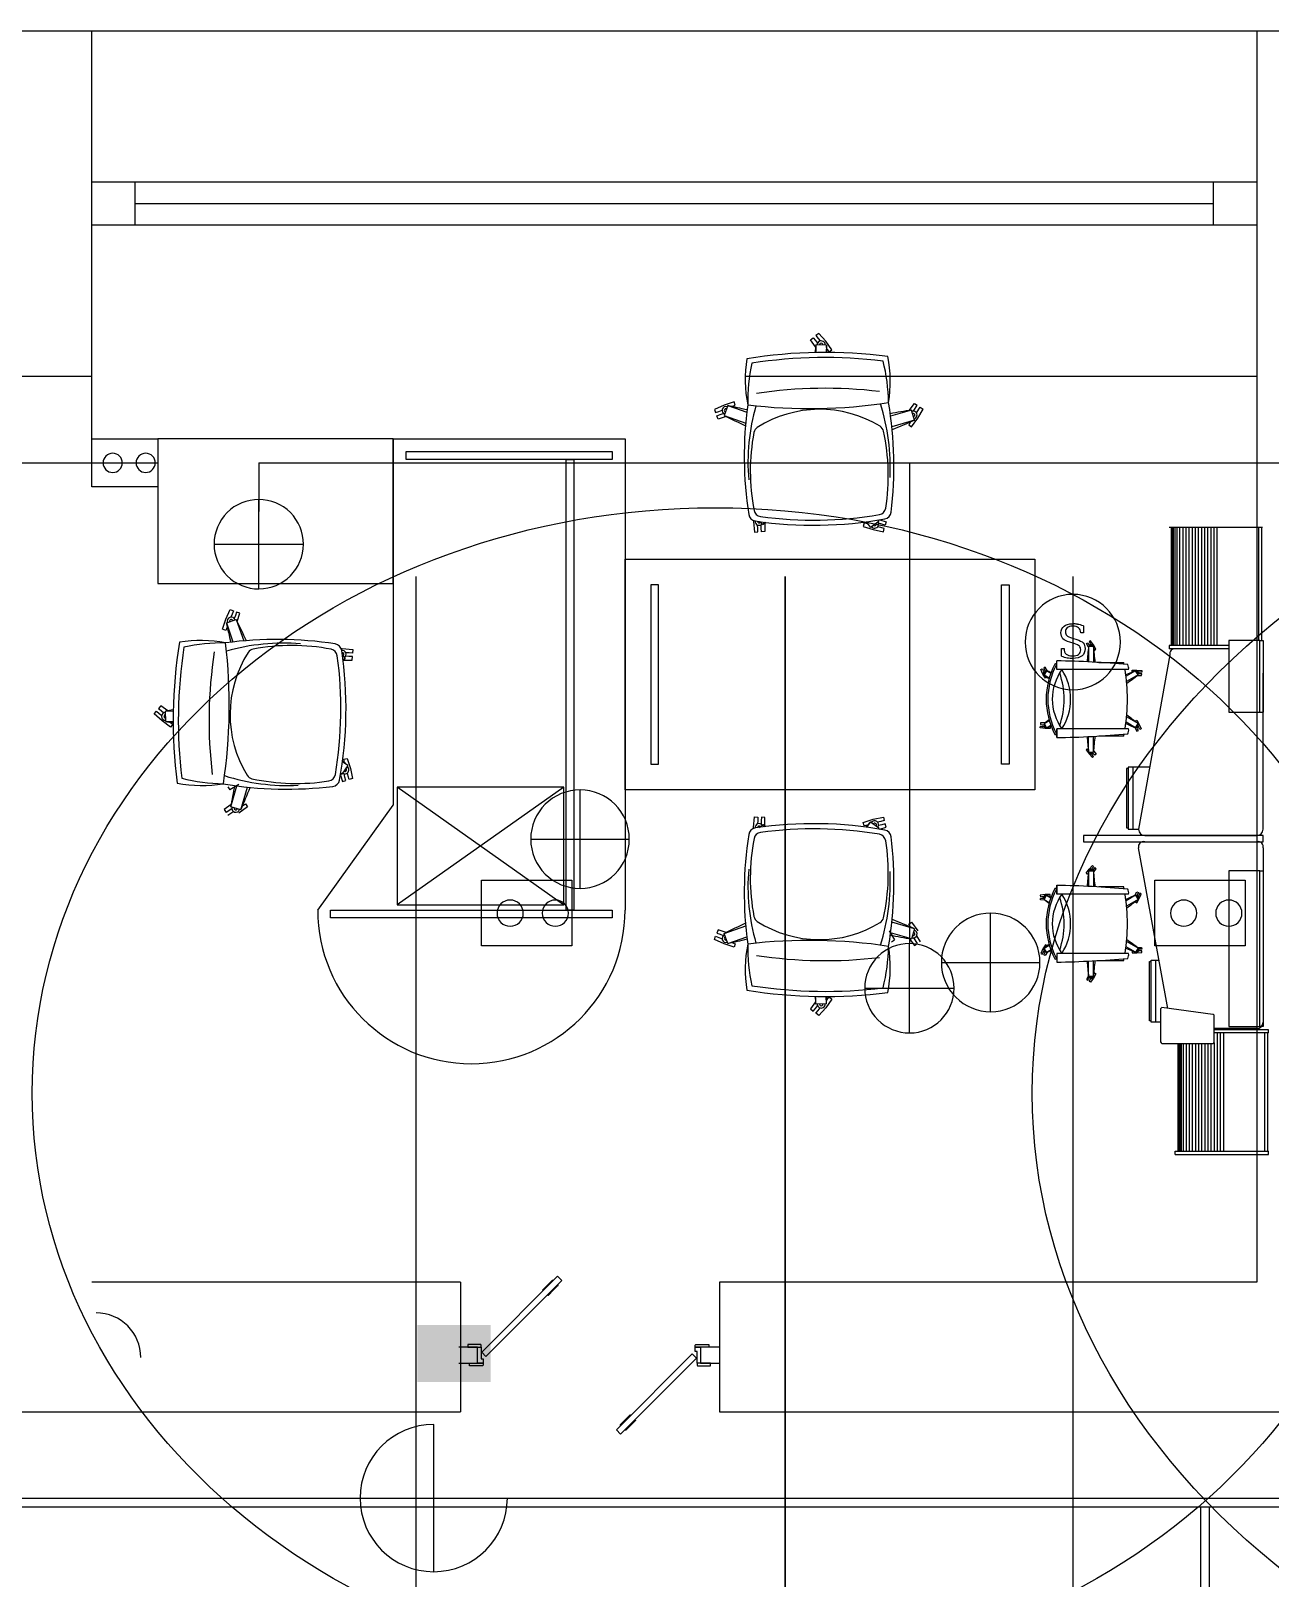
# Model space of a CAD drawing. Header units: millimetres. Extents: x 154 to 2591, y 114 to 4220.
# Drawn here: x 376.7 to 520.3, y 566.8 to 746.1 of the extents above; entities that cross this region are included whole.
import ezdxf

# ---------------------------------------------------------------- set-up
doc = ezdxf.new("R2010")
doc.units = ezdxf.units.MM
doc.header["$MEASUREMENT"] = 0
doc.layers.add('1', color=7, linetype='Continuous', true_color=0x555555)
doc.layers.add('network', color=7, linetype='Continuous', true_color=0x3a6fa0)
for name, color, linetype in [('electrical', 120, 'Continuous'), ('external wall', 1, 'Continuous'), ('glass', 3, 'Continuous'), ('pipe', 180, 'Continuous'), ('plumbing', 203, 'Continuous'), ('window', 4, 'Continuous')]:
    doc.layers.add(name, color=color, linetype=linetype)

# ---------------------------------------------------------------- blocks, each defined once
blk = doc.blocks.new('A$C34F54993')
at = {"color": 0}
for p, q in [((-573.3, 30.9), (26.7, 30.9)), ((-557.3, -729.1), (-557.3, 30.9)), ((-554.3, -729.1), (-554.3, 30.9)), ((-549.3, -729.1), (-549.3, 30.9)), ((-544.3, -729.1), (-544.3, 30.9)), ((-534.3, -729.1), (-534.3, 30.9)), ((-521.3, -729.1), (-521.3, 30.9)), ((-503.3, -729.1), (-503.3, 30.9)), ((-483.3, -729.1), (-483.3, 30.9)), ((-463.3, -729.1), (-463.3, 30.9)), ((-443.3, -729.1), (-443.3, 30.9)), ((-423.3, -729.1), (-423.3, 30.9)), ((-403.3, -729.1), (-403.3, 30.9)), ((-383.3, -729.1), (-383.3, 30.9)), ((-363.3, -729.1), (-363.3, 30.9)), ((-343.3, -729.1), (-343.3, 30.9)), ((-323.3, -729.1), (-323.3, 30.9)), ((-303.3, -729.1), (-303.3, 30.9)), ((-283.3, -729.1), (-283.3, 30.9)), ((-263.3, -729.1), (-263.3, 30.9)), ((1.7, 30.9), (1.7, -695.4)), ((21.7, 30.9), (21.7, -695.4)), ((10.9, -695.4), (-189.1, -695.4)), ((-189.1, -695.4), (-189.1, -1156.2)), ((10.9, -1156.2), (10.9, -695.4)), ((10.9, -695.4), (30.9, -695.4)), ((30.9, -695.4), (30.9, -1156.2)), ((-1104.3, -716.1), (-1095.4, -710.4)), ((-1090.6, -740.1), (-1104.3, -716.1)), ((-1095.4, -710.4), (-1089.8, -719.3)), ((-1089.8, -719.3), (-1084.3, -727.8)), ((-1058.3, -734.1), (-1089.8, -734.1)), ((-1089.8, -734.1), (-1089.8, -833.9)), ((-1077.8, -699.1), (-1086.6, -704.8)), ((-1086.6, -704.8), (-1080.9, -713.6)), ((-1080.9, -713.6), (-1075.5, -722.2)), ((-1059.5, -724.8), (-1077.8, -699.1)), ((-1043.8, -752.2), (-1059.5, -724.8)), ((-1058.3, -734.1), (-1058.3, -835.5)), ((-1056, -752.6), (-1052.6, -757.8)), ((-1052.6, -757.8), (-1043.8, -752.2)), ((-569, -789.1), (-769, -1909.1)), ((-189.1, -729.1), (-573.3, -729.1)), ((-573.3, -729.1), (-573.3, -749.1)), ((-189.1, -749.1), (-573.3, -749.1)), ((-189.1, -749.1), (-529, -749.1)), ((-1396.6, -883.2), (-1387.3, -878.4)), ((-1383.5, -911.9), (-1396.6, -883.2)), ((-1387.3, -878.4), (-1382.5, -887.7)), ((-1382.5, -887.7), (-1377.8, -896.7)), ((-1368.6, -868.7), (-1378, -873.5)), ((-1378, -873.5), (-1373.1, -882.9)), ((-1360.3, -890.3), (-1376, -917.6)), ((-1373.1, -882.9), (-1368.5, -891.9)), ((-1354.7, -892.6), (-1368.6, -868.7)), ((-1360.3, -890.3), (-1332.5, -906.3)), ((-1294.5, -883.4), (-1294.5, -827)), ((-833.1, -883.4), (-1294.5, -883.4)), ((-1023.3, -837.5), (-864, -837.5)), ((-787.8, -890.3), (-849.7, -926)), ((-811.2, -897.2), (-810.7, -886.8)), ((-810.7, -886.8), (-779.2, -886.6)), ((-772.1, -917.6), (-787.8, -890.3)), ((-779.2, -886.6), (-747.8, -889.6)), ((-747.8, -889.6), (-748.2, -900.1)), ((-1367.6, -939.1), (-1383.5, -911.9)), ((-1376, -917.6), (-1342.7, -936.8)), ((-1358.3, -934.3), (-1367.6, -939.1)), ((-1361.2, -928.8), (-1358.3, -934.3)), ((-772.1, -917.6), (-845.9, -960.2)), ((-805, -897.5), (-811.2, -897.2)), ((-776.9, -921.2), (-749.2, -921.1)), ((-759.2, -910.1), (-769.3, -909.7)), ((-758.7, -899.6), (-768.9, -899.2)), ((-748.7, -910.6), (-759.2, -910.1)), ((-748.2, -900.1), (-758.7, -899.6)), ((-749.2, -921.1), (-748.7, -910.6)), ((31, -1909.1), (31, -906.2)), ((-772.1, -1229.9), (-845.9, -1187.3)), ((-189.1, -1156.2), (31, -1156.2)), ((-1400.3, -1257.8), (-1399.8, -1247.3)), ((-1368.9, -1260.8), (-1400.3, -1257.8)), ((-1399.8, -1247.3), (-1389.4, -1247.8)), ((-1398.9, -1226.3), (-1399.4, -1236.8)), ((-1399.4, -1236.8), (-1388.9, -1237.3)), ((-1371.2, -1226.2), (-1398.9, -1226.3)), ((-1389.4, -1247.8), (-1379.2, -1248.3)), ((-1388.9, -1237.3), (-1378.8, -1237.8)), ((-1376, -1229.9), (-1342.7, -1210.7)), ((-1376, -1229.9), (-1360.3, -1257.2)), ((-1337.4, -1260.7), (-1368.9, -1260.8)), ((-1360.3, -1257.2), (-1332.5, -1241.2)), ((-1343.1, -1249.9), (-1336.9, -1250.2)), ((-1336.9, -1250.2), (-1337.4, -1260.7)), ((-1294.5, -1320.5), (-1294.5, -1264)), ((-833.1, -1264), (-1294.5, -1264)), ((-1294.5, -1264), (-1294.5, -1320.5)), ((-787.8, -1257.2), (-849.7, -1221.5)), ((-793.4, -1254.8), (-779.5, -1278.7)), ((-789.8, -1213.1), (-780.5, -1208.3)), ((-786.9, -1218.6), (-789.8, -1213.1)), ((-787.8, -1257.2), (-772.1, -1229.9)), ((-780.5, -1208.3), (-764.6, -1235.6)), ((-775, -1264.6), (-779.6, -1255.6)), ((-779.5, -1278.7), (-770.1, -1273.9)), ((-770.1, -1273.9), (-775, -1264.6)), ((-765.6, -1259.8), (-770.3, -1250.8)), ((-760.8, -1269.1), (-765.6, -1259.8)), ((-764.6, -1235.6), (-751.5, -1264.2)), ((-751.5, -1264.2), (-760.8, -1269.1)), ((-1089.8, -1413.3), (-1089.8, -1313.6)), ((-1058.3, -1413.3), (-1058.3, -1311.9)), ((-864, -1310), (-1023.3, -1310)), ((-1098.4, -1392.6), (-1106.4, -1399.4)), ((-1106.4, -1399.4), (-1087.3, -1424.5)), ((-1091.6, -1400.6), (-1098.4, -1392.6)), ((-1091.4, -1400.9), (-1091.6, -1400.6)), ((-1089.8, -1413.3), (-1058.3, -1413.3)), ((-1087.3, -1424.5), (-1065.8, -1447.6)), ((-1064.5, -1432.8), (-1071.1, -1425)), ((-1065.8, -1447.6), (-1057.8, -1440.8)), ((-1057.8, -1440.8), (-1064.5, -1432.8)), ((-1056.5, -1426), (-1063, -1418.2)), ((-1057.4, -1406.6), (-1041.7, -1427.3)), ((-1049.7, -1434), (-1056.5, -1426)), ((-1041.7, -1427.3), (-1049.7, -1434)), ((-835.7, -1519.1), (-845.7, -1519.1)), ((-845.7, -1519.1), (-845.7, -1899.1)), ((-835.7, -1509.1), (-835.7, -1519.1)), ((-697.6, -1509.1), (-835.7, -1509.1)), ((-835.7, -1509.1), (-835.7, -1909.1)), ((-805.7, -1509.1), (-805.7, -1909.1)), ((-1122.1, -1949.1), (-1123.5, -1969.1)), ((-1123.5, -1969.1), (-1123.5, -1989.1)), ((30.9, -1949.1), (-1122.1, -1949.1)), ((-845.7, -1899.1), (-835.7, -1899.1)), ((-835.7, -1909.1), (-769, -1909.1)), ((-805.7, -1909.1), (-805.7, -1909.1)), ((-729, -1949.1), (-9, -1949.1)), ((30.9, -1989.1), (30.9, -1949.1)), ((-1123.5, -1989.1), (30.9, -1989.1)), ((-580.7, -3059.9), (-769, -2029.1)), ((-729, -1989.1), (-9, -1989.1)), ((31, -2029.1), (31, -3149.1)), ((-1106.4, -2190.3), (-1087.3, -2165.3)), ((-1089.8, -2176.4), (-1089.8, -2276.2)), ((-1089.8, -2176.4), (-1058.3, -2176.4)), ((-1087.3, -2165.3), (-1065.8, -2142.2)), ((-1064.5, -2157), (-1071.1, -2164.7)), ((-1065.8, -2142.2), (-1057.8, -2148.9)), ((-1057.8, -2148.9), (-1064.5, -2157)), ((-1056.5, -2163.7), (-1063, -2171.5)), ((-1058.3, -2176.4), (-1058.3, -2277.8)), ((-1057.4, -2183.1), (-1041.7, -2162.5)), ((-1049.7, -2155.7), (-1056.5, -2163.7)), ((-1041.7, -2162.5), (-1049.7, -2155.7)), ((10.9, -2175.5), (-189.1, -2175.5)), ((-189.1, -2175.5), (-189.1, -3175.5)), ((10.9, -3175.5), (10.9, -2175.5)), ((10.9, -2175.5), (30.9, -2175.5)), ((30.9, -2175.5), (30.9, -3175.5)), ((-1294.5, -2269.2), (-1294.5, -2325.7)), ((-1294.5, -2325.7), (-1294.5, -2269.2)), ((-1098.4, -2197.1), (-1106.4, -2190.3)), ((-1091.6, -2189.1), (-1098.4, -2197.1)), ((-1091.4, -2188.8), (-1091.6, -2189.1)), ((-864, -2279.7), (-1023.3, -2279.7)), ((-1368.9, -2328.9), (-1400.3, -2331.9)), ((-1400.3, -2331.9), (-1399.8, -2342.4)), ((-1399.8, -2342.4), (-1389.4, -2341.9)), ((-1399.4, -2352.9), (-1388.9, -2352.4)), ((-1398.9, -2363.4), (-1399.4, -2352.9)), ((-1371.2, -2363.5), (-1398.9, -2363.4)), ((-1389.4, -2341.9), (-1379.2, -2341.5)), ((-1388.9, -2352.4), (-1378.8, -2351.9)), ((-1376, -2359.8), (-1360.3, -2332.6)), ((-1376, -2359.8), (-1342.7, -2379.1)), ((-1337.4, -2329), (-1368.9, -2328.9)), ((-1360.3, -2332.6), (-1332.5, -2348.6)), ((-1343.1, -2339.8), (-1336.9, -2339.5)), ((-1336.9, -2339.5), (-1337.4, -2329)), ((-833.1, -2325.7), (-1294.5, -2325.7)), ((-787.8, -2332.6), (-849.7, -2368.3)), ((-772.1, -2359.8), (-845.9, -2402.5)), ((-793.4, -2334.9), (-779.5, -2311)), ((-786.9, -2371.1), (-789.8, -2376.6)), ((-789.8, -2376.6), (-780.5, -2381.4)), ((-787.8, -2332.6), (-772.1, -2359.8)), ((-780.5, -2381.4), (-764.6, -2354.2)), ((-775, -2325.1), (-779.6, -2334.1)), ((-779.5, -2311), (-770.1, -2315.8)), ((-770.1, -2315.8), (-775, -2325.1)), ((-765.6, -2330), (-770.3, -2339)), ((-760.8, -2320.6), (-765.6, -2330)), ((-764.6, -2354.2), (-751.5, -2325.5)), ((-751.5, -2325.5), (-760.8, -2320.6)), ((-1383.5, -2677.8), (-1396.6, -2706.5)), ((-1367.6, -2650.6), (-1383.5, -2677.8)), ((-1376, -2672.2), (-1342.7, -2652.9)), ((-1360.3, -2699.4), (-1376, -2672.2)), ((-1358.3, -2655.4), (-1367.6, -2650.6)), ((-1361.2, -2660.9), (-1358.3, -2655.4)), ((-1360.3, -2699.4), (-1332.5, -2683.4)), ((-787.8, -2699.4), (-849.7, -2663.7)), ((-772.1, -2672.2), (-845.9, -2629.5)), ((-772.1, -2672.2), (-787.8, -2699.4)), ((-776.9, -2668.5), (-749.2, -2668.6)), ((-759.2, -2679.6), (-769.3, -2680)), ((-748.7, -2679.1), (-759.2, -2679.6)), ((-749.2, -2668.6), (-748.7, -2679.1)), ((-1396.6, -2706.5), (-1387.3, -2711.3)), ((-1387.3, -2711.3), (-1382.5, -2702)), ((-1382.5, -2702), (-1377.8, -2693)), ((-1378, -2716.2), (-1373.1, -2706.9)), ((-1368.6, -2721), (-1378, -2716.2)), ((-1373.1, -2706.9), (-1368.5, -2697.9)), ((-1354.7, -2697.1), (-1368.6, -2721)), ((-833.1, -2706.3), (-1294.5, -2706.3)), ((-1294.5, -2706.3), (-1294.5, -2762.7)), ((-1089.8, -2855.6), (-1089.8, -2755.8)), ((-1058.3, -2855.6), (-1058.3, -2754.2)), ((-1023.3, -2752.2), (-864, -2752.2)), ((-805, -2692.2), (-811.2, -2692.5)), ((-811.2, -2692.5), (-810.7, -2703)), ((-810.7, -2703), (-779.2, -2703.1)), ((-779.2, -2703.1), (-747.8, -2700.1)), ((-758.7, -2690.1), (-768.9, -2690.5)), ((-748.2, -2689.6), (-758.7, -2690.1)), ((-747.8, -2700.1), (-748.2, -2689.6)), ((-698.3, -3139.1), (-698.3, -2759.1)), ((-698.3, -2759.1), (-688.3, -2759.1)), ((-688.3, -3149.1), (-688.3, -2749.1)), ((-688.3, -2749.1), (-637.5, -2749.1)), ((-658.3, -3149.1), (-658.3, -2749.1)), ((-658.3, -2749.1), (-658.3, -2749.1)), ((-1090.6, -2849.6), (-1104.3, -2873.6)), ((-1104.3, -2873.6), (-1095.4, -2879.3)), ((-1095.4, -2879.3), (-1089.8, -2870.4)), ((-1058.3, -2855.6), (-1089.8, -2855.6)), ((-1089.8, -2870.4), (-1084.3, -2861.9)), ((-1086.6, -2884.9), (-1080.9, -2876.1)), ((-1080.9, -2876.1), (-1075.5, -2867.6)), ((-1059.5, -2864.9), (-1077.8, -2890.6)), ((-1043.8, -2837.5), (-1059.5, -2864.9)), ((-1056, -2837.1), (-1052.6, -2831.9)), ((-1052.6, -2831.9), (-1043.8, -2837.5)), ((-1077.8, -2890.6), (-1086.6, -2884.9)), ((-627.4, -3063.6), (-627.4, -3172.7)), ((-291.1, -3098.1), (-618.8, -3054.9)), ((-688.3, -3139.1), (-698.3, -3139.1)), ((-688.3, -3149.1), (-688.3, -3139.1)), ((-627.4, -3149.1), (-688.3, -3149.1)), ((-627.4, -3172.7), (-627.4, -3275.6)), ((-282.4, -3172.7), (-282.4, -3106.7)), ((-282.4, -3275.6), (-282.4, -3172.7)), ((-189.1, -3175.5), (10.9, -3175.5)), ((30.9, -3175.5), (10.9, -3175.5)), ((-9, -3189.1), (-282.4, -3189.1)), ((66.2, -3197.6), (-282.4, -3197.6)), ((66.2, -3217.6), (-282.4, -3217.6)), ((-263.8, -3217.6), (-263.8, -3977.6)), ((-243.8, -3217.6), (-243.8, -3977.6)), ((-223.8, -3217.6), (-223.8, -3977.6)), ((41.2, -3977.6), (41.2, -3217.6)), ((61.2, -3977.6), (61.2, -3217.6)), ((66.2, -3217.6), (66.2, -3197.6)), ((-618.8, -3284.3), (-291.1, -3284.3)), ((-517.8, -3284.3), (-517.8, -3977.6)), ((-514.8, -3284.3), (-514.8, -3977.6)), ((-509.8, -3284.3), (-509.8, -3977.6)), ((-504.8, -3284.3), (-504.8, -3977.6)), ((-494.8, -3284.3), (-494.8, -3977.6)), ((-481.8, -3284.3), (-481.8, -3977.6)), ((-463.8, -3284.3), (-463.8, -3977.6)), ((-443.8, -3284.3), (-443.8, -3977.6)), ((-423.8, -3284.3), (-423.8, -3977.6)), ((-403.8, -3284.3), (-403.8, -3977.6)), ((-383.8, -3284.3), (-383.8, -3977.6)), ((-363.8, -3284.3), (-363.8, -3977.6)), ((-343.8, -3284.3), (-343.8, -3977.6)), ((-323.8, -3284.3), (-323.8, -3977.6)), ((-303.8, -3284.3), (-303.8, -3977.6)), ((-283.8, -3280.3), (-283.8, -3977.6)), ((-533.8, -3977.6), (66.2, -3977.6)), ((-533.8, -3997.6), (-533.8, -3977.6)), ((-533.8, -3997.6), (66.2, -3997.6)), ((66.2, -3997.6), (66.2, -3977.6))]:
    blk.add_line(p, q, dxfattribs=at)
for centre, radius, start, end in [((775, -977.9), 1880.6, 172.55222, 175.59301), ((-1074, -734.1), 12.1, 0, 180), ((-1074, -734.1), 5.25, 0, 180), ((-2923.1, -977.9), 1880.6, 4.32505, 7.44778), ((-533.3, -784.8), 36, 83.13014, 186.86986), ((-1368.1, -903.9), 12.1, 60, 240), ((-881.1, -1073.7), 481.4, 152.06863, 207.93137), ((-2081.5, -2627.1), 1880.6, 66.48463, 67.44778), ((-881.1, -1073.7), 470.9, 152.2928, 207.7072), ((-999.6, -1073.7), 323.7, 143.99118, 216.00882), ((-1302.3, -851.5), 5.33, 322.92711, 141.31092), ((-1421.6, -7616.1), 6790.3, 85.07409, 88.92822), ((-1558.8, -1073.7), 353, 327.38219, 32.61781), ((-2038.5, -1073.7), 1197.9, 10.81732, 11.37406), ((-2038.5, -1073.7), 1197.9, 350.85977, 9.14023), ((-66.6, -2627.1), 1880.6, 112.55222, 114.64307), ((-877, -874), 44.9, 347.83827, 31.00443), ((-780, -903.9), 12.1, 300, 120), ((-232.5, 575.5), 1880.6, 232.55222, 233.76813), ((-1368.1, -903.9), 5.25, 60, 240), ((-1755.9, -1073.7), 508.8, 340.63888, 19.36112), ((-1915.6, 575.5), 1880.6, 304.70034, 307.44778), ((-780, -903.9), 5.25, 300, 120), ((-1915.6, -2722.9), 1880.6, 52.55222, 55.29966), ((-1368.1, -1243.5), 12.1, 120, 300), ((-232.5, -2722.9), 1880.6, 126.23187, 127.44778), ((-1368.1, -1243.5), 5.25, 120, 300), ((-2081.5, 479.7), 1880.6, 292.55222, 293.51537), ((-66.6, 479.7), 1880.6, 245.35693, 247.44778), ((-877, -1273.5), 44.9, 328.99557, 12.16173), ((-780, -1243.5), 12.1, 240, 60), ((-780, -1243.5), 5.25, 240, 60), ((-1302.3, -1295.9), 5.33, 218.68908, 37.07289), ((-1421.6, 5468.6), 6790.3, 271.07178, 274.92591), ((775, -1169.5), 1880.6, 184.40699, 187.44778), ((-2923.1, -1169.5), 1880.6, 352.55222, 355.67495), ((-2038.5, -1073.7), 1197.9, 348.62594, 349.18268), ((-1074, -1413.3), 12.1, 180, 0), ((-1074, -1413.3), 5.25, 180, 0), ((-729, -1909.1), 40, 180, 270), ((-9, -1909.1), 40, 270, 0), ((-737.9, -2020.2), 32.3, 73.97869, 196.02131), ((-0.9, -2021), 32.9, 345.76269, 104.23731), ((775, -2420.2), 1880.6, 172.55222, 175.59301), ((-1074, -2176.4), 12.1, 0, 180), ((-1074, -2176.4), 5.25, 0, 180), ((-2923.1, -2420.2), 1880.6, 4.32505, 7.44778), ((-1421.6, -9058.4), 6790.3, 85.07409, 88.92822), ((-2038.5, -2516), 1197.9, 10.81732, 11.37406), ((-1368.1, -2346.2), 12.1, 60, 240), ((-232.5, -866.8), 1880.6, 232.55222, 233.76813), ((-1368.1, -2346.2), 5.25, 60, 240), ((-881.1, -2516), 481.4, 152.06863, 207.93137), ((-2081.5, -4069.4), 1880.6, 66.48463, 67.44778), ((-881.1, -2516), 470.9, 152.2928, 207.7072), ((-999.6, -2516), 323.7, 143.99118, 216.00882), ((-1302.3, -2293.8), 5.33, 322.92711, 141.31092), ((-1755.9, -2516), 508.8, 340.63888, 19.36112), ((-1558.8, -2516), 353, 327.38219, 32.61781), ((-2038.5, -2516), 1197.9, 350.85977, 9.14023), ((-66.6, -4069.4), 1880.6, 112.55222, 114.64307), ((-1915.6, -866.8), 1880.6, 304.70034, 307.44778), ((-877, -2316.2), 44.9, 347.83827, 31.00443), ((-780, -2346.2), 12.1, 300, 120), ((-780, -2346.2), 5.25, 300, 120), ((-1368.1, -2685.8), 12.1, 120, 300), ((-232.5, -4165.2), 1880.6, 126.23187, 127.44778), ((-1368.1, -2685.8), 5.25, 120, 300), ((-66.6, -962.6), 1880.6, 245.35693, 247.44778), ((-1915.6, -4165.2), 1880.6, 52.55222, 55.29966), ((-780, -2685.8), 12.1, 240, 60), ((-780, -2685.8), 5.25, 240, 60), ((-2081.5, -962.6), 1880.6, 292.55222, 293.51537), ((-1302.3, -2738.2), 5.33, 218.68908, 37.07289), ((-1421.6, 4026.4), 6790.3, 271.07178, 274.92591), ((775, -2611.8), 1880.6, 184.40699, 187.44778), ((-2923.1, -2611.8), 1880.6, 352.55222, 355.67495), ((-2038.5, -2516), 1197.9, 348.62594, 349.18268), ((-877, -2715.7), 44.9, 328.99557, 12.16173), ((-1074, -2855.6), 12.1, 180, 0), ((-1074, -2855.6), 5.25, 180, 0), ((-618.8, -3063.6), 8.62, 90, 180), ((-291, -3106.7), 8.61, 359.93648, 90.06352), ((-9, -3149.1), 40, 270, 0), ((-618.8, -3275.6), 8.62, 180, 270), ((-291.1, -3275.6), 8.62, 270, 0)]:
    blk.add_arc(centre, radius, start, end, dxfattribs=at)
blk = doc.blocks.new('A$C2E2E6BE7')
at = {"color": 0}
for p, q in [((2555.6, 376.8), (2566.3, 385.3)), ((2575.4, 349.4), (2555.6, 376.8)), ((2566.3, 385.3), (2574.8, 374.7)), ((2574.8, 374.7), (2583.1, 364.4)), ((2587.6, 402.4), (2576.9, 393.9)), ((2576.9, 393.9), (2585.5, 383.2)), ((2585.5, 383.2), (2593.7, 372.9)), ((2614.8, 371.7), (2587.6, 402.4)), ((2638.8, 338.5), (2614.8, 371.7)), ((2576.8, 358.1), (2576, 327.8)), ((2617.7, 357.1), (2576.8, 358.1)), ((2617.7, 357.1), (2617, 328.1)), ((2619.4, 340.9), (2619.6, 340.6)), ((2619.6, 340.6), (2628.2, 330)), ((2628.2, 330), (2638.8, 338.5)), ((2217.9, 122.3), (2180.3, 105.9)), ((2256.9, 134.9), (2217.9, 122.3)), ((2249, 117.3), (2261.7, 122.2)), ((2261.7, 122.2), (2256.9, 134.9)), ((2941.2, 101.9), (2961.1, 129.1)), ((2957.8, 99.2), (2972.5, 121.7)), ((2180.3, 105.9), (2185.2, 93.2)), ((2185.2, 93.2), (2197.9, 98)), ((2190, 80.4), (2202.7, 85.2)), ((2194.8, 67.6), (2190, 80.4)), ((2226.9, 78), (2194.8, 67.6)), ((2197.9, 98), (2210.2, 102.7)), ((2202.7, 85.2), (2215.1, 89.9)), ((2232.7, 120.6), (2219.1, 82)), ((2219.1, 82), (2302.5, 52.6)), ((2232.7, 120.6), (2306.8, 94.5)), ((2248.6, 117.2), (2249, 117.3)), ((2949.9, 103.3), (2868.5, 79)), ((2961.6, 64.1), (2873.4, 37.7)), ((2961.6, 64.1), (2949.9, 103.3)), ((2950.4, 38.2), (2974.6, 71.3)), ((2969.2, 91.7), (2983.9, 114.2)), ((2974.6, 71.3), (2995.4, 106.7)), ((2983.9, 114.2), (2995.4, 106.7)), ((2946.5, 57.1), (2939, 45.7)), ((2939, 45.7), (2950.4, 38.2)), ((2946.7, 57.5), (2946.5, 57.1)), ((2332.4, -327.9), (2332.4, -332.2)), ((2332.4, -327.9), (2332.4, -332.2)), ((2332.4, -332.2), (2336.4, -373)), ((2332.4, -332.2), (2336.4, -373)), ((2349.4, -358.7), (2348.8, -345.5)), ((2349.4, -358.7), (2348.8, -345.5)), ((2350, -372.3), (2349.4, -358.7)), ((2350, -372.3), (2349.4, -358.7)), ((2356.4, -332.2), (2371.2, -343.5)), ((2356.4, -332.2), (2371.2, -343.5)), ((2363, -358), (2362.4, -344.9)), ((2363, -358), (2362.4, -344.9)), ((2363.7, -371.7), (2363, -358)), ((2363.7, -371.7), (2363, -358)), ((2371.2, -343.5), (2377.7, -335)), ((2371.2, -343.5), (2377.7, -335)), ((2377.4, -337.3), (2377.3, -371)), ((2377.4, -337.3), (2377.3, -371)), ((2764.7, -337.8), (2761.1, -351)), ((2761.1, -351), (2800.1, -363.7)), ((2777.9, -341.4), (2764.7, -337.8)), ((2789.2, -353.6), (2774.8, -332.9)), ((2778.3, -341.5), (2777.9, -341.4)), ((2789.2, -353.6), (2822.9, -330.4)), ((2830.6, -355.8), (2817.8, -352.3)), ((2822.9, -330.4), (2820, -326.2)), ((2834.2, -342.6), (2821.4, -339.1)), ((2826.6, -325.1), (2850.9, -333)), ((2843.7, -359.4), (2830.6, -355.8)), ((2847.3, -346.2), (2834.2, -342.6)), ((2840.1, -372.5), (2843.7, -359.4)), ((2850.9, -333), (2847.3, -346.2)), ((2336.4, -373), (2350, -372.3)), ((2336.4, -373), (2350, -372.3)), ((2377.3, -371), (2363.7, -371.7)), ((2377.3, -371), (2363.7, -371.7)), ((2800.1, -363.7), (2840.1, -372.5)), ((260.3, -752.6), (272.9, -713.6)), ((272.9, -713.6), (289.3, -676)), ((274.7, -728.3), (313.3, -714.8)), ((289.3, -676), (302.1, -680.8)), ((297.3, -693.6), (292.6, -705.9)), ((302.1, -680.8), (297.3, -693.6)), ((310, -698.4), (305.4, -710.8)), ((314.8, -685.7), (310, -698.4)), ((313.3, -714.8), (342.6, -798.2)), ((327.6, -690.5), (314.8, -685.7)), ((317.2, -722.6), (327.6, -690.5)), ((273.1, -757.4), (260.3, -752.6)), ((277.9, -744.7), (273.1, -757.4)), ((274.7, -728.3), (300.7, -802.5)), ((278.1, -744.3), (277.9, -744.7)), ((723.1, -828.1), (727.4, -828.1)), ((723.1, -828.1), (727.4, -828.1)), ((727.4, -828.1), (768.2, -832.1)), ((727.4, -828.1), (768.2, -832.1)), ((754, -845.1), (740.8, -844.5)), ((754, -845.1), (740.8, -844.5)), ((767.6, -845.7), (754, -845.1)), ((767.6, -845.7), (754, -845.1)), ((768.2, -832.1), (767.6, -845.7)), ((768.2, -832.1), (767.6, -845.7)), ((727.5, -852.1), (738.8, -866.9)), ((727.5, -852.1), (738.8, -866.9)), ((738.8, -866.9), (730.3, -873.4)), ((738.8, -866.9), (730.3, -873.4)), ((732.5, -873.1), (766.3, -873)), ((732.5, -873.1), (766.3, -873)), ((753.3, -858.7), (740.1, -858.1)), ((753.3, -858.7), (740.1, -858.1)), ((766.9, -859.4), (753.3, -858.7)), ((766.9, -859.4), (753.3, -858.7)), ((766.3, -873), (766.9, -859.4)), ((766.3, -873), (766.9, -859.4)), ((-7.1, -1083.3), (1.4, -1072.6)), ((23.5, -1110.5), (-7.1, -1083.3)), ((1.4, -1072.6), (12.1, -1081.1)), ((18.5, -1051.3), (9.9, -1062)), ((9.9, -1062), (20.6, -1070.5)), ((12.1, -1081.1), (22.3, -1089.4)), ((45.8, -1071.1), (18.5, -1051.3)), ((20.6, -1070.5), (30.9, -1078.7)), ((37.1, -1072.4), (67.5, -1071.7)), ((38.1, -1113.4), (37.1, -1072.4)), ((56.8, -1134.5), (23.5, -1110.5)), ((38.1, -1113.4), (67.1, -1112.7)), ((54.3, -1115), (54.7, -1115.3)), ((54.7, -1115.3), (65.3, -1123.9)), ((65.3, -1123.9), (56.8, -1134.5)), ((733.1, -1260.4), (746.2, -1256.8)), ((736.6, -1273.6), (733.1, -1260.4)), ((746.2, -1256.8), (759, -1295.8)), ((720.3, -1322.3), (728.3, -1346.6)), ((725.6, -1318.6), (721.4, -1315.7)), ((748.9, -1284.9), (725.6, -1318.6)), ((748.9, -1284.9), (728.1, -1270.5)), ((737.9, -1329.8), (734.4, -1317.1)), ((736.8, -1274), (736.6, -1273.6)), ((751, -1326.2), (747.6, -1313.5)), ((754.6, -1339.4), (751, -1326.2)), ((759, -1295.8), (767.8, -1335.8)), ((281.1, -1368.1), (288.6, -1379.5)), ((323.9, -1358.7), (288.6, -1379.5)), ((292, -1445.6), (316.3, -1364.2)), ((331.2, -1457.3), (357.5, -1369.1)), ((728.3, -1346.6), (741.5, -1343)), ((741.5, -1343), (737.9, -1329.8)), ((767.8, -1335.8), (754.6, -1339.4)), ((293.4, -1436.9), (266.1, -1456.8)), ((331.2, -1457.3), (292, -1445.6)), ((357.1, -1446.1), (323.9, -1470.3)), ((337.8, -1442.4), (338.2, -1442.2)), ((338.2, -1442.2), (349.6, -1434.7)), ((349.6, -1434.7), (357.1, -1446.1)), ((296, -1453.5), (273.6, -1468.2)), ((303.5, -1464.9), (281.1, -1479.6)), ((2332.4, -1526.4), (2336.4, -1485.6)), ((2332.4, -1526.4), (2336.4, -1485.6)), ((2336.4, -1485.6), (2350, -1486.2)), ((2336.4, -1485.6), (2350, -1486.2)), ((2349.4, -1499.9), (2348.8, -1513)), ((2349.4, -1499.9), (2348.8, -1513)), ((2350, -1486.2), (2349.4, -1499.9)), ((2350, -1486.2), (2349.4, -1499.9)), ((2363, -1500.5), (2362.4, -1513.7)), ((2363, -1500.5), (2362.4, -1513.7)), ((2363.7, -1486.9), (2363, -1500.5)), ((2363.7, -1486.9), (2363, -1500.5)), ((2377.3, -1487.5), (2363.7, -1486.9)), ((2377.3, -1487.5), (2363.7, -1486.9)), ((2377.4, -1521.3), (2377.3, -1487.5)), ((2377.4, -1521.3), (2377.3, -1487.5)), ((2761.1, -1507.6), (2800.1, -1494.9)), ((2764.7, -1520.8), (2761.1, -1507.6)), ((2789.2, -1504.9), (2774.8, -1525.7)), ((2789.2, -1504.9), (2822.9, -1528.2)), ((2800.1, -1494.9), (2840.1, -1486)), ((2830.6, -1502.8), (2817.8, -1506.3)), ((2843.7, -1499.2), (2830.6, -1502.8)), ((2840.1, -1486), (2843.7, -1499.2)), ((2332.4, -1530.7), (2332.4, -1526.4)), ((2332.4, -1530.7), (2332.4, -1526.4)), ((2356.4, -1526.3), (2371.2, -1515)), ((2356.4, -1526.3), (2371.2, -1515)), ((2371.2, -1515), (2377.7, -1523.6)), ((2371.2, -1515), (2377.7, -1523.6)), ((2777.9, -1517.2), (2764.7, -1520.8)), ((2778.3, -1517.1), (2777.9, -1517.2)), ((2822.9, -1528.2), (2820, -1532.4)), ((2834.2, -1516), (2821.4, -1519.4)), ((2826.6, -1533.5), (2850.9, -1525.5)), ((2847.3, -1512.4), (2834.2, -1516)), ((2850.9, -1525.5), (2847.3, -1512.4)), ((2194.8, -1926.2), (2190, -1939)), ((2226.9, -1936.6), (2194.8, -1926.2)), ((2219.1, -1940.5), (2302.5, -1911.2)), ((2863.1, -1929.9), (2883.8, -1965.2)), ((2961.6, -1922.6), (2873.4, -1896.3)), ((2939, -1904.3), (2950.4, -1896.8)), ((2946.5, -1915.7), (2939, -1904.3)), ((2946.7, -1916), (2946.5, -1915.7)), ((2961.6, -1922.6), (2949.9, -1961.9)), ((2950.4, -1896.8), (2974.6, -1929.9)), ((2180.3, -1964.5), (2185.2, -1951.7)), ((2217.9, -1980.9), (2180.3, -1964.5)), ((2185.2, -1951.7), (2197.9, -1956.6)), ((2190, -1939), (2202.7, -1943.8)), ((2197.9, -1956.6), (2210.2, -1961.2)), ((2202.7, -1943.8), (2215.1, -1948.5)), ((2256.9, -1993.5), (2217.9, -1980.9)), ((2232.7, -1979.2), (2219.1, -1940.5)), ((2232.7, -1979.2), (2306.8, -1953.1)), ((2248.6, -1975.8), (2249, -1975.9)), ((2249, -1975.9), (2261.7, -1980.7)), ((2261.7, -1980.7), (2256.9, -1993.5)), ((2949.9, -1961.9), (2868.5, -1937.6)), ((2872.4, -1972.7), (2883.8, -1965.2)), ((2941.2, -1960.4), (2961.1, -1987.7)), ((2957.8, -1957.8), (2972.5, -1980.2)), ((2969.2, -1950.3), (2983.9, -1972.7)), ((2575.4, -2208), (2555.6, -2235.3)), ((2566.3, -2243.9), (2574.8, -2233.2)), ((2574.8, -2233.2), (2583.1, -2222.9)), ((2576.8, -2216.7), (2576, -2186.4)), ((2617.7, -2215.7), (2576.8, -2216.7)), ((2585.5, -2241.8), (2593.7, -2231.5)), ((2614.8, -2230.3), (2587.6, -2261)), ((2638.8, -2197.1), (2614.8, -2230.3)), ((2617.7, -2215.7), (2617, -2186.7)), ((2619.4, -2199.5), (2619.6, -2199.2)), ((2619.6, -2199.2), (2628.2, -2188.5)), ((2628.2, -2188.5), (2638.8, -2197.1)), ((2555.6, -2235.3), (2566.3, -2243.9)), ((2576.9, -2252.4), (2585.5, -2241.8)), ((2587.6, -2261), (2576.9, -2252.4))]:
    blk.add_line(p, q, dxfattribs=at)
at = {"color": 0, "ltscale": 0.7}
for p, q in [((2961.1, 129.1), (2972.5, 121.7)), ((6.6, -9.3), (6.6, -574.3)), ((926.6, -9.3), (6.6, -9.3)), ((926.6, -9.3), (1831.6, -9.3)), ((926.6, -9.3), (926.6, -1439.4)), ((926.6, -574.3), (926.6, -9.3)), ((1831.6, -9.3), (1831.6, -1849.3)), ((1831.6, -1379.3), (1831.6, -479.3)), ((1831.6, -479.3), (3431.6, -479.3)), ((3431.6, -479.3), (3431.6, -1379.3)), ((6.6, -574.3), (926.6, -574.3)), ((3431.6, -1379.3), (1831.6, -1379.3)), ((631.6, -1849.3), (926.6, -1439.4)), ((266.1, -1456.8), (273.6, -1468.2)), ((2961.1, -1987.7), (2972.5, -1980.2))]:
    blk.add_line(p, q, dxfattribs=at)
at = {"color": 0, "ltscale": 0.4}
for p, q in [((976.6, -59.3), (1781.6, -59.3)), ((976.6, -89.3), (976.6, -59.3)), ((976.6, -59.3), (976.6, -59.3)), ((1781.6, -59.3), (1781.6, -89.3)), ((1781.6, -89.3), (976.6, -89.3)), ((1601.6, -1849.3), (1601.6, -89.3)), ((1601.6, -89.3), (1631.6, -89.3)), ((1631.6, -89.3), (1631.6, -1849.3)), ((1931.6, -579.3), (1931.6, -1279.3)), ((1961.6, -579.3), (1931.6, -579.3)), ((1961.6, -1279.3), (1961.6, -579.3)), ((3301.6, -1279.3), (3301.6, -579.3)), ((3301.6, -579.3), (3331.6, -579.3)), ((3331.6, -579.3), (3331.6, -1279.3)), ((1931.6, -1279.3), (1961.6, -1279.3)), ((3331.6, -1279.3), (3301.6, -1279.3)), ((1591.8, -1369.3), (941.8, -1369.3)), ((941.8, -1369.3), (941.8, -1829.3)), ((1591.8, -1369.3), (941.8, -1829.3)), ((1591.6, -1829.3), (941.8, -1369.3)), ((1591.8, -1829.3), (1591.8, -1369.3)), ((681.6, -1879.3), (681.6, -1849.3)), ((681.6, -1849.3), (1781.6, -1849.3)), ((941.8, -1829.3), (1591.8, -1829.3)), ((1631.6, -1849.3), (1601.6, -1849.3)), ((1781.6, -1849.3), (1781.6, -1879.3)), ((1781.6, -1879.3), (681.6, -1879.3))]:
    blk.add_line(p, q, dxfattribs=at)
at = {"color": 0}
for centre, radius, start, end in [((2597.2, 357.6), 15.7, 358.61726, 178.61726), ((2597.2, 357.6), 6.83, 358.61726, 178.61726), ((4992.6, -17.2), 2444.8, 171.16948, 171.8902), ((186.5, 98.8), 2444.8, 5.38176, 6.06503), ((2225.9, 101.3), 15.7, 70.61726, 250.61726), ((2225.9, 101.3), 6.83, 70.61726, 250.61726), ((3322.6, 2263.6), 2444.8, 243.16948, 245.31842), ((1727.1, -2271.4), 2444.8, 76.25634, 78.06503), ((3339.5, -2310.3), 2444.8, 99.16948, 101.13854), ((1964.7, 2296.4), 2444.8, 291.84641, 294.06503), ((2955.8, 83.7), 15.7, 286.61726, 106.61726), ((2955.8, 83.7), 6.83, 286.61726, 106.61726), ((2354.9, -331.1), 15.7, 175.20848, 322.61726), ((2354.9, -331.1), 15.7, 175.20848, 322.61726), ((2354.9, -331.1), 6.83, 179.75701, 322.61726), ((2354.9, -331.1), 6.83, 179.75701, 322.61726), ((637.3, 1380.1), 2444.8, 315.16948, 315.44376), ((637.3, 1380.1), 2444.8, 315.16948, 315.44376), ((4604.2, 1284.4), 2444.8, 221.42898, 222.06503), ((2806, -342), 15.7, 214.61726, 34.61726), ((2806, -342), 6.83, 214.61726, 34.61726), ((647.8, -1446.7), 2444.8, 27.16948, 27.28307), ((294, -721.6), 15.7, 19.38274, 199.38274), ((294, -721.6), 6.83, 19.38274, 199.38274), ((-1868.4, -1818.2), 2444.8, 24.68158, 26.83052), ((2666.6, -222.7), 2444.8, 191.93497, 193.74366), ((726.4, -850.6), 15.7, 307.38274, 94.79152), ((726.4, -850.6), 15.7, 307.38274, 94.79152), ((726.4, -850.6), 6.83, 307.38274, 90.24299), ((726.4, -850.6), 6.83, 307.38274, 90.24299), ((-984.8, 867), 2444.8, 314.55624, 314.83052), ((-984.8, 867), 2444.8, 314.55624, 314.83052), ((37.6, -1092.9), 15.7, 91.38274, 271.38274), ((37.6, -1092.9), 6.83, 91.38274, 271.38274), ((412.4, -3488.3), 2444.8, 98.1098, 98.83052), ((296.4, 1317.8), 2444.8, 263.93497, 264.61824), ((-889.1, -3099.9), 2444.8, 47.93497, 48.57102), ((1842, 856.5), 2444.8, 242.71693, 242.83052), ((737.3, -1301.7), 15.7, 235.38274, 55.38274), ((737.3, -1301.7), 6.83, 235.38274, 55.38274), ((2705.6, -1835.2), 2444.8, 168.86146, 170.83052), ((-1901.1, -460.4), 2444.8, 335.93497, 338.15359), ((311.6, -1451.5), 15.7, 163.38274, 343.38274), ((311.6, -1451.5), 6.83, 163.38274, 343.38274), ((4604.2, -3142.9), 2444.8, 137.93497, 138.57102), ((2806, -1516.6), 15.7, 325.38274, 145.38274), ((2806, -1516.6), 6.83, 325.38274, 145.38274), ((2354.9, -1527.5), 15.7, 37.38274, 184.79152), ((2354.9, -1527.5), 15.7, 37.38274, 184.79152), ((2354.9, -1527.5), 6.83, 37.38274, 180.24299), ((2354.9, -1527.5), 6.83, 37.38274, 180.24299), ((637.3, -3238.7), 2444.8, 44.55624, 44.83052), ((637.3, -3238.7), 2444.8, 44.55624, 44.83052), ((647.8, -411.8), 2444.8, 332.71693, 332.83052), ((3322.6, -4122.2), 2444.8, 114.68158, 116.83052), ((1964.7, -4155), 2444.8, 65.93497, 68.15359), ((2955.8, -1942.2), 15.7, 253.38274, 73.38274), ((2225.9, -1959.9), 15.7, 109.38274, 289.38274), ((2225.9, -1959.9), 6.83, 109.38274, 289.38274), ((1727.1, 412.8), 2444.8, 281.93497, 283.74366), ((3339.5, 451.7), 2444.8, 258.86146, 260.83052), ((2955.8, -1942.2), 6.83, 253.38274, 73.38274), ((4992.6, -1841.4), 2444.8, 188.1098, 188.83052), ((2597.2, -2216.2), 15.7, 181.38274, 1.38274), ((2597.2, -2216.2), 6.83, 181.38274, 1.38274), ((186.5, -1957.4), 2444.8, 353.93497, 354.61824)]:
    blk.add_arc(centre, radius, start, end, dxfattribs=at)
at = {"color": 0, "ltscale": 0.7}
for centre, radius, start, end in [((2805.2, 221.5), 504.3, 170.64311, 191.20465), ((2612.9, -1572.5), 1900.6, 82.60459, 99.24316), ((2612.9, -1572.5), 1880.6, 83.09274, 98.75502), ((2362.9, 214.3), 504.3, 350.64311, 11.20465), ((3023.3, 135), 712.9, 167.75172, 180.92388), ((2147.6, 120.9), 712.9, 0.92388, 14.09604), ((2612.9, -1572.5), 1760.6, 83.09274, 98.75502), ((3781.6, -77.8), 1484.8, 172.20794, 188.79092), ((2552.9, 2146.7), 2037.7, 263.16768, 278.68007), ((2056.5, -119.3), 810.7, 357.14336, 17.74582), ((1396.6, -116.3), 1484.8, 353.05684, 9.63982), ((3122.1, -102.2), 810.7, 164.10194, 184.7044), ((2590.9, -347), 453, 58.58467, 122.43987), ((3129.9, -135.2), 809.5, 169.26394, 190.91906), ((2364, 10), 30, 122.43987, 169.26394), ((2811.3, 14), 30, 12.34272, 58.58467), ((2049.8, -152.6), 809.5, 350.9287, 12.34272), ((2364.5, -282.9), 30, 190.91906, 262.24787), ((2819.6, -275.5), 30, 279.59989, 350.9287), ((2840.7, -292.1), 30, 280.27643, 353.05684), ((2343.9, -300.1), 30, 188.79092, 261.57133), ((2568, 1212.2), 1558.9, 261.57133, 280.27643), ((2568, 1212.2), 1538.9, 262.24787, 279.59989), ((1967.7, -1108.6), 1900.6, 170.75684, 187.39541), ((1967.7, -1108.6), 1880.6, 171.24498, 186.90726), ((173.8, -1300.9), 504.3, 78.79535, 99.35689), ((260.3, -1519), 712.9, 89.07612, 102.24828), ((1967.7, -1108.6), 1760.6, 171.24498, 186.90726), ((-1751.4, -1048.6), 2037.7, 351.31993, 6.83232), ((473.1, -2277.3), 1484.8, 81.20908, 97.79206), ((497.4, -1617.8), 810.7, 85.2956, 105.89806), ((742.2, -1086.6), 453, 147.56013, 211.41533), ((385.3, -859.7), 30, 100.73606, 147.56013), ((530.5, -1625.6), 809.5, 79.08094, 100.73606), ((678.1, -860.1), 30, 7.75213, 79.08094), ((695.4, -839.6), 30, 8.42867, 81.20908), ((-816.9, -1063.7), 1558.9, 349.72357, 8.42867), ((-816.9, -1063.7), 1538.9, 350.40011, 7.75213), ((514.6, -552.2), 810.7, 252.25418, 272.85664), ((381.3, -1307), 30, 211.41533, 257.65728), ((670.8, -1315.3), 30, 279.0713, 350.40011), ((180.9, -858.6), 504.3, 258.79535, 279.35689), ((274.4, -643.3), 712.9, 255.90396, 269.07612), ((511.5, 107.7), 1484.8, 260.36018, 276.94316), ((547.9, -545.5), 809.5, 257.65728, 279.0713), ((687.4, -1336.4), 30, 276.94316, 349.72357), ((3781.6, -1780.8), 1484.8, 171.20908, 187.79206), ((2343.9, -1558.4), 30, 98.42867, 171.20908), ((3129.9, -1723.4), 809.5, 169.08094, 190.73606), ((2364.5, -1575.7), 30, 97.75213, 169.08094), ((2568, -3070.8), 1558.9, 79.72357, 98.42867), ((2568, -3070.8), 1538.9, 80.40011, 97.75213), ((2819.6, -1583), 30, 9.0713, 80.40011), ((2840.7, -1566.4), 30, 6.94316, 79.72357), ((1396.6, -1742.3), 1484.8, 350.36018, 6.94316), ((2049.8, -1705.9), 809.5, 347.65728, 9.0713), ((3122.1, -1756.4), 810.7, 175.2956, 195.89806), ((2056.5, -1739.2), 810.7, 342.25418, 2.85664), ((1231.6, -1849.3), 600, 180, 0), ((2364, -1868.6), 30, 190.73606, 237.56013), ((2590.9, -1511.6), 453, 237.56013, 301.41533), ((2811.3, -1872.6), 30, 301.41533, 347.65728), ((2805.2, -2080), 504.3, 168.79535, 189.35689), ((3023.3, -1993.6), 712.9, 179.07612, 192.24828), ((2552.9, -4005.3), 2037.7, 81.31993, 96.83232), ((2147.6, -1979.4), 712.9, 345.90396, 359.07612), ((2362.9, -2072.9), 504.3, 348.79535, 9.35689), ((2612.9, -286.1), 1760.6, 261.24498, 276.90726), ((2612.9, -286.1), 1900.6, 260.75684, 277.39541), ((2612.9, -286.1), 1880.6, 261.24498, 276.90726)]:
    blk.add_arc(centre, radius, start, end, dxfattribs=at)

msp = doc.modelspace()

# ---------------------------------------------------------------- linework, layer by layer
at = {"color": 0}
for points in [[(429.4, 592.49), (429.4, 592.49), (429.4, 592.49), (428.91, 592.99), (437.71, 601.78), (437.71, 601.78), (437.71, 601.78), (438.2, 601.29), (429.4, 592.49)], [(426.26, 591.7), (428.44, 591.7), (428.44, 593.57), (426.26, 593.57)], [(456.45, 593.57), (454.28, 593.57), (454.28, 591.7), (456.45, 591.7)], [(453.31, 592.78), (453.31, 592.78), (453.31, 592.78), (453.81, 592.29), (445.01, 583.49), (445.01, 583.49), (445.01, 583.49), (444.52, 583.98), (453.31, 592.78)]]:
    msp.add_lwpolyline(points, dxfattribs=at)
for points in [[(436.05, 600.13), (436.02, 600.16, -0.414214), (436.02, 600.23, 0), (436.57, 600.78, 0), (437.12, 601.33, -0.414214), (437.18, 601.33), (437.22, 601.29)], [(436.55, 599.63), (436.58, 599.6, 0.414214), (436.65, 599.6, 0), (437.2, 600.15, 0), (437.75, 600.7, 0.414214), (437.75, 600.77), (437.71, 600.8)], [(446.17, 585.64), (446.14, 585.67, 0.414214), (446.07, 585.67, 0), (445.52, 585.12, 0), (444.97, 584.57, 0.414214), (444.97, 584.51), (445.01, 584.47)], [(446.67, 585.14), (446.7, 585.11, -0.414214), (446.7, 585.04, 0), (446.15, 584.49, 0), (445.6, 583.94, -0.414214), (445.53, 583.94), (445.5, 583.98)]]:
    msp.add_lwpolyline(points, format="xyb", dxfattribs=at)
for points in [[(427.31, 593.88), (427.31, 593.57), (428.86, 593.57), (428.86, 593.8), (428.79, 593.88)], [(429.07, 591.7), (428.44, 591.7), (428.44, 593.57), (428.86, 593.57), (428.86, 592.22), (429.07, 592.22), (429.07, 591.7)], [(455.21, 593.88), (455.21, 593.57), (453.65, 593.57), (453.65, 593.8), (453.73, 593.88)], [(453.65, 593.57), (454.28, 593.57), (454.28, 591.7), (453.86, 591.7), (453.86, 593.05), (453.65, 593.05), (453.65, 593.57)], [(427.51, 591.39), (427.51, 591.7), (429.07, 591.7), (429.07, 591.47), (428.99, 591.39)], [(455.41, 591.39), (455.41, 591.7), (453.86, 591.7), (453.86, 591.47), (453.93, 591.39)]]:
    msp.add_lwpolyline(points, close=True, dxfattribs=at)
at = {"layer": '1', "color": 24, "lineweight": -3, "true_color": 0xb03020}
msp.add_lwpolyline([(383.72, 698.8), (391.37, 698.8), (391.37, 693.24), (383.72, 693.24)], close=True, dxfattribs=at)
for points in [[(386.16, 697.13, 0.414213), (385.04, 696.02, 0.414213), (386.16, 694.91, 0.414213), (387.27, 696.02, 0.414214)], [(389.98, 697.13, 0.414213), (388.87, 696.02, 0.414213), (389.98, 694.91, 0.414213), (391.09, 696.02, 0.414214)]]:
    msp.add_lwpolyline(points, format="xyb", close=True, dxfattribs=at)
at = {"layer": 'electrical', "color": 7, "lineweight": -3}
for p, q in [((228.72, 696.02), (391.37, 696.02)), ((403.08, 696.02), (688.72, 696.02)), ((464.09, 682.87), (464.09, 226.07)), ((464.09, 226.07), (464.09, 682.87))]:
    msp.add_line(p, q, dxfattribs=at)
at = {"layer": 'electrical', "color": 215, "lineweight": -3, "true_color": 0x9c27b0}
for p, q in [((228.72, 696.02), (391.37, 696.02)), ((403.08, 696.02), (403.08, 690.37)), ((403.08, 696.02), (629.26, 696.02)), ((478.47, 696.02), (478.47, 640.33)), ((403.08, 681.42), (403.08, 691.78)), ((397.89, 686.6), (408.26, 686.6)), ((478.47, 629.96), (478.47, 640.33)), ((473.29, 635.15), (483.65, 635.15))]:
    msp.add_line(p, q, dxfattribs=at)
at = {"layer": 'electrical', "color": 252, "lineweight": -3, "true_color": 0x888888}
for p, q in [((421.26, 682.87), (421.26, 463.99)), ((497.4, 682.87), (497.4, 463.99))]:
    msp.add_line(p, q, dxfattribs=at)
at = {"layer": 'electrical', "color": 30, "lineweight": -3, "true_color": 0xe67e22}
msp.add_line((464.09, 682.87), (464.09, 226.07), dxfattribs=at)
at = {"layer": 'electrical', "lineweight": -3}
for p, q in [((498.63, 676.32), (498.34, 676.32)), ((498.63, 677.15), (498.63, 676.32)), ((496.08, 673.63), (496.08, 674.51)), ((496.08, 674.51), (496.38, 674.51)), ((497.54, 675.08), (497.04, 675.23)), ((497.38, 675.7), (497.86, 675.56))]:
    msp.add_line(p, q, dxfattribs=at)
at = {"layer": 'electrical', "color": 232, "lineweight": -3, "true_color": 0xe91e63}
for p, q in [((440.3, 646.71), (440.3, 658.13)), ((434.59, 652.42), (446.01, 652.42)), ((487.88, 632.43), (487.88, 643.85)), ((482.17, 638.14), (493.59, 638.14))]:
    msp.add_line(p, q, dxfattribs=at)
at = {"layer": 'electrical', "color": 24, "lineweight": -3, "true_color": 0xb03020}
for p, q in [((428.88, 647.66), (439.35, 647.66)), ((428.88, 640.05), (428.88, 647.66)), ((439.35, 647.66), (439.35, 640.05)), ((506.91, 647.66), (517.38, 647.66)), ((506.91, 640.05), (506.91, 647.66)), ((517.38, 647.66), (517.38, 640.05)), ((439.35, 640.05), (428.88, 640.05)), ((517.38, 640.05), (506.91, 640.05))]:
    msp.add_line(p, q, dxfattribs=at)
at = {"layer": 'electrical'}
for p, q in [((245.78, 576.07), (662.95, 576.07)), ((245.78, 575.07), (662.95, 575.07))]:
    msp.add_line(p, q, dxfattribs=at)
at = {"layer": 'electrical', "color": 215, "lineweight": -3, "true_color": 0x9c27b0}
for centre, start, end in [((403.08, 686.6), 89.9999, 180.0001), ((403.08, 686.6), 359.9999, 90.0001), ((403.08, 686.6), 179.9999, 270.0001), ((403.08, 686.6), 270, 0), ((478.47, 635.15), 89.9999, 180.0001), ((478.47, 635.15), 359.9999, 90.0001), ((478.47, 635.15), 179.9999, 270.0001), ((478.47, 635.15), 270, 0), ((384.23, 592.35), 360, 90)]:
    msp.add_arc(centre, 5.18, start, end, dxfattribs=at)
at = {"layer": 'electrical', "lineweight": -3}
for centre, radius, start, end in [((497.4, 675.26), 5.52, 90, 180), ((497.4, 675.26), 5.52, 360, 90), ((497.33, 674.11), 3.27, 79.0837, 89.4572), ((496.79, 671.2), 6.22, 72.8416, 79.3191), ((497.4, 675.26), 5.52, 180, 270), ((497.4, 675.26), 5.52, 270, 359.9999), ((497.54, 677.4), 4.04, 248.8219, 258.7094), ((497.41, 676.72), 3.34, 258.6899, 269.8197)]:
    msp.add_arc(centre, radius, start, end, dxfattribs=at)
at = {"layer": 'electrical', "color": 232, "lineweight": -3, "true_color": 0xe91e63}
for centre, start, end in [((440.3, 652.42), 89.9999, 180.0001), ((440.3, 652.42), 0.0001, 89.9999), ((440.3, 652.42), 179.9999, 270.0001), ((440.3, 652.42), 270.0001, 359.9999), ((487.88, 638.14), 89.9999, 180.0001), ((487.88, 638.14), 0.0001, 89.9999), ((487.88, 638.14), 179.9999, 270.0001), ((487.88, 638.14), 270.0001, 359.9999)]:
    msp.add_arc(centre, 5.71, start, end, dxfattribs=at)
at = {"layer": 'electrical', "color": 24, "lineweight": -3, "true_color": 0xb03020}
for centre, start, end in [((432.21, 643.85), 89.9998, 180.0002), ((432.21, 643.85), 359.9998, 90.0002), ((437.44, 643.85), 89.9998, 180.0002), ((437.44, 643.85), 359.9998, 90.0002), ((510.25, 643.85), 89.9998, 180.0002), ((510.25, 643.85), 359.9998, 90.0002), ((515.48, 643.85), 89.9998, 180.0002), ((515.48, 643.85), 359.9998, 90.0002), ((432.21, 643.85), 179.9998, 270.0002), ((432.21, 643.85), 269.9998, 0.0002), ((437.44, 643.85), 179.9998, 270.0002), ((437.44, 643.85), 269.9998, 0.0002), ((510.25, 643.85), 179.9998, 270.0002), ((510.25, 643.85), 269.9998, 0.0002), ((515.48, 643.85), 179.9998, 270.0002), ((515.48, 643.85), 269.9998, 0.0002)]:
    msp.add_arc(centre, 1.52, start, end, dxfattribs=at)
at = {"layer": 'electrical', "lineweight": -3}
for points in [[(496.03, 676.34), (496.03, 676.67), (496.15, 676.92), (496.38, 677.1)], [(496.26, 675.65), (496.11, 675.82), (496.03, 676.05), (496.03, 676.34)], [(496.38, 677.1), (496.61, 677.28), (496.94, 677.38), (497.36, 677.38)], [(496.75, 676.93), (496.61, 676.82), (496.54, 676.66), (496.54, 676.45)], [(496.54, 676.45), (496.54, 676.26), (496.59, 676.12), (496.7, 676.01)], [(496.7, 676.01), (496.8, 675.91), (497.03, 675.8), (497.38, 675.7)], [(497.37, 677.1), (497.1, 677.1), (496.89, 677.04), (496.75, 676.93)], [(498.07, 676.91), (497.92, 677.04), (497.68, 677.1), (497.37, 677.1)], [(498.34, 676.32), (498.31, 676.6), (498.22, 676.79), (498.07, 676.91)], [(497.04, 675.23), (496.67, 675.35), (496.41, 675.49), (496.26, 675.65)], [(496.38, 674.51), (496.38, 674.22), (496.47, 674), (496.63, 673.86)], [(498.16, 674.79), (498.07, 674.89), (497.86, 674.99), (497.54, 675.08)], [(497.86, 675.56), (498.2, 675.45), (498.45, 675.32), (498.6, 675.16)], [(498.07, 673.83), (498.23, 673.95), (498.31, 674.13), (498.31, 674.36)], [(498.31, 674.36), (498.31, 674.55), (498.26, 674.69), (498.16, 674.79)], [(498.82, 674.5), (498.82, 674.13), (498.7, 673.85), (498.47, 673.66)], [(498.6, 675.16), (498.75, 674.99), (498.82, 674.78), (498.82, 674.5)], [(496.63, 673.86), (496.79, 673.72), (497.04, 673.65), (497.37, 673.65)], [(497.37, 673.65), (497.67, 673.65), (497.9, 673.71), (498.07, 673.83)], [(498.47, 673.66), (498.23, 673.47), (497.87, 673.37), (497.39, 673.37)]]:
    msp.add_open_spline(points, degree=3, dxfattribs=at)
at = {"layer": 'electrical', "color": 254, "lineweight": -3, "true_color": 0xfff9c4, "transparency": 33554559}
msp.add_solid([(421.45, 596.12), (429.94, 596.12), (421.45, 589.53), (429.94, 589.53)], dxfattribs=at)
at = {"layer": 'external wall'}
for p, q in [((518.72, 746.07), (533.72, 746.07)), ((513.72, 728.57), (518.72, 728.57)), ((513.72, 723.57), (513.72, 728.57)), ((518.72, 728.57), (518.72, 723.57)), ((518.72, 723.57), (513.72, 723.57)), ((368.72, 706.07), (383.72, 706.07)), ((383.72, 693.24), (383.72, 706.07)), ((518.72, 706.07), (518.72, 601.07)), ((426.45, 601.07), (383.72, 601.07)), ((518.72, 601.07), (456.45, 601.07))]:
    msp.add_line(p, q, dxfattribs=at)
for points in [[(383.72, 728.57), (388.72, 728.57), (388.72, 723.57), (383.72, 723.57), (383.72, 728.57)], [(426.45, 601.07), (426.45, 586.07)], [(456.45, 601.07), (456.45, 586.07)], [(301.35, 586.07), (426.45, 586.07)], [(456.45, 586.07), (596.81, 586.07)]]:
    msp.add_lwpolyline(points, dxfattribs=at)
at = {"layer": 'glass'}
msp.add_line((388.72, 726.07), (513.72, 726.07), dxfattribs=at)
at = {"layer": 'network', "color": 7, "lineweight": -3}
for points in [[(492.7, 622.99), (492.7, 666.69), (538.25, 702.12), (594.44, 702.12)], [(376.83, 622.99), (376.83, 660.45), (412.26, 690.82), (455.96, 690.82)], [(455.96, 690.82), (499.66, 690.82), (535.09, 660.45), (535.09, 622.99)], [(455.96, 555.16), (412.26, 555.16), (376.83, 585.53), (376.83, 622.99)], [(535.09, 622.99), (535.09, 585.53), (499.66, 555.16), (455.96, 555.16)], [(594.44, 543.86), (538.25, 543.86), (492.7, 579.29), (492.7, 622.99)]]:
    msp.add_open_spline(points, degree=3, dxfattribs=at)
at = {"layer": 'pipe', "color": 215, "lineweight": -3, "true_color": 0x9c27b0}
for p, q in [((423.35, 567.54), (423.35, 584.6)), ((414.82, 576.07), (431.88, 576.07))]:
    msp.add_line(p, q, dxfattribs=at)
for start, end in [(90, 180), (180, 270), (270, 0)]:
    msp.add_arc((423.35, 576.07), 8.53, start, end, dxfattribs=at)
at = {"layer": 'plumbing'}
for p, q in [((237.25, 576.07), (671.48, 576.07)), ((237.25, 575.07), (671.48, 575.07)), ((512.22, 474.57), (512.22, 575.07)), ((513.22, 474.57), (513.22, 575.07))]:
    msp.add_line(p, q, dxfattribs=at)
at = {"layer": 'window'}
for p, q in [((368.72, 746.07), (383.72, 746.07)), ((383.72, 706.07), (383.72, 746.07)), ((383.72, 746.07), (518.72, 746.07)), ((518.72, 746.07), (518.72, 706.07)), ((388.72, 728.57), (513.72, 728.57)), ((513.72, 723.57), (388.72, 723.57))]:
    msp.add_line(p, q, dxfattribs=at)
msp.add_lwpolyline([(459.46, 706.07), (518.72, 706.07)], dxfattribs=at)

# ---------------------------------------------------------------- block references
at = {"layer": 'glass'}
for name, p, xscale, yscale, zscale in [('A$C2E2E6BE7', (391.17, 699.08), 0.02967511157167008, 0.02967511157167008, 0.02967511157167008), ('A$C34F54993', (518.89, 688), 0.01803690138118383, 0.01803690138118383, 0.01803690138118383)]:
    msp.add_blockref(name, p, dxfattribs=dict(at, xscale=xscale, yscale=yscale, zscale=zscale))

doc.saveas('drawing.dxf')
